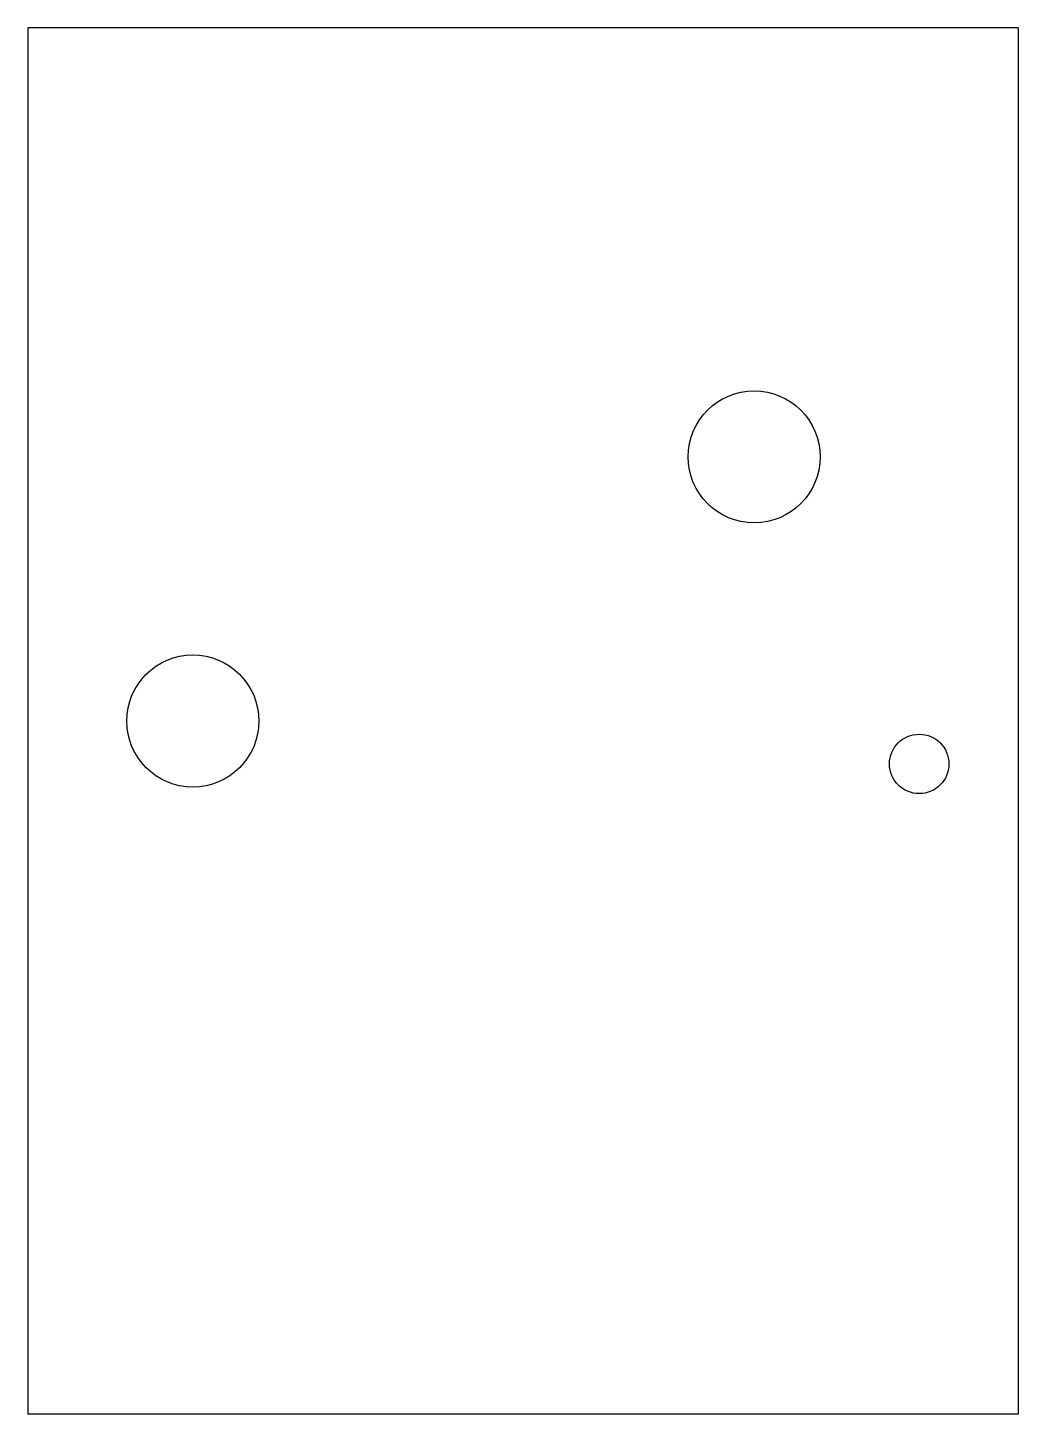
# Model space of a CAD drawing. Header units: millimetres. Extents: x 0 to 300, y -420 to 0.
import ezdxf

# ---------------------------------------------------------------- set-up
doc = ezdxf.new("R2010")
doc.units = ezdxf.units.MM
doc.layers.add('DXF_tmp', color=7, linetype='CONTINUOUS')

msp = doc.modelspace()

# ---------------------------------------------------------------- linework, layer by layer
at = {"layer": 'DXF_tmp'}
for p, q in [((300, 0), (0, 0)), ((0, 0), (0, -420)), ((300, 0), (300, -420)), ((300, -420), (0, -420))]:
    msp.add_line(p, q, dxfattribs=at)
for centre, radius in [((220, -130), 20), ((50, -210), 20), ((270, -223), 9)]:
    msp.add_circle(centre, radius, dxfattribs=at)

doc.saveas('drawing.dxf')
